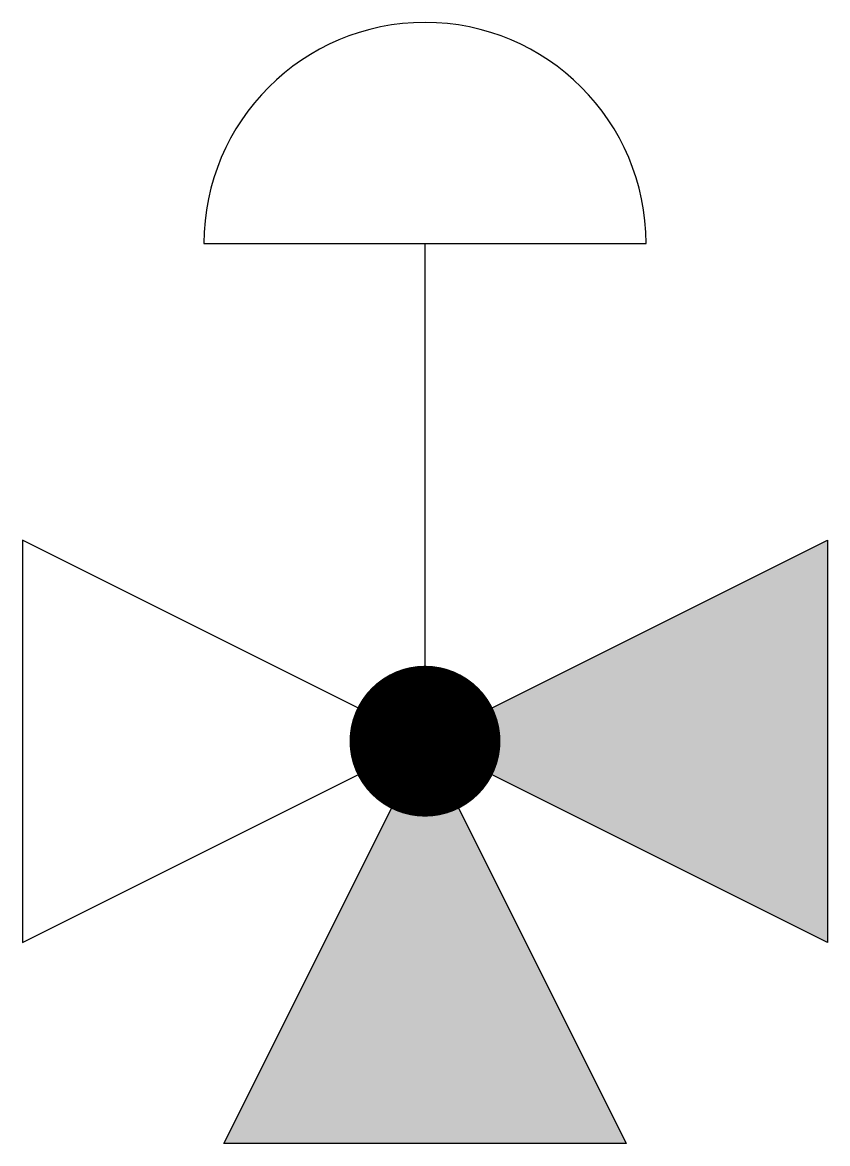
# Model space of a CAD drawing. Header units: millimetres. Extents: x -150 to 150, y -150 to 268.
import ezdxf

# ---------------------------------------------------------------- set-up
doc = ezdxf.new("R2010")
doc.units = ezdxf.units.MM

msp = doc.modelspace()

# ---------------------------------------------------------------- hatches: boundary and pattern name
at = {"linetype": 'ByBlock', "lineweight": -2}
for points in [[(150, -75), (150, 75), (12.58, 6.29, -0.116434), (14.06, 0, -0.116434), (12.58, -6.29)], [(0, 0), (75, -150), (-75, -150)]]:
    msp.add_hatch(color=0, dxfattribs=at).paths.add_polyline_path(points)

# ---------------------------------------------------------------- linework, layer by layer
at = {"color": 0, "linetype": 'ByBlock', "lineweight": -2}
for p, q in [((-82.37, 185.58), (82.37, 185.58)), ((0, 0), (0, 185.58))]:
    msp.add_line(p, q, dxfattribs=at)
for points in [[(150, 75), (150, -75), (-150, 75), (-150, -75)], [(0, 0), (75, -150), (-75, -150)]]:
    msp.add_lwpolyline(points, close=True, dxfattribs=at)
at = {"color": 0, "linetype": 'ByBlock', "lineweight": -2, "const_width": 28.12}
msp.add_lwpolyline([(14.06, 0, 1), (-14.06, 0, 1)], format="xyb", close=True, dxfattribs=at)
at = {"color": 0, "linetype": 'ByBlock', "lineweight": -2}
msp.add_arc((0, 185.58), 82.37, 0, 180, dxfattribs=at)

doc.saveas('drawing.dxf')
